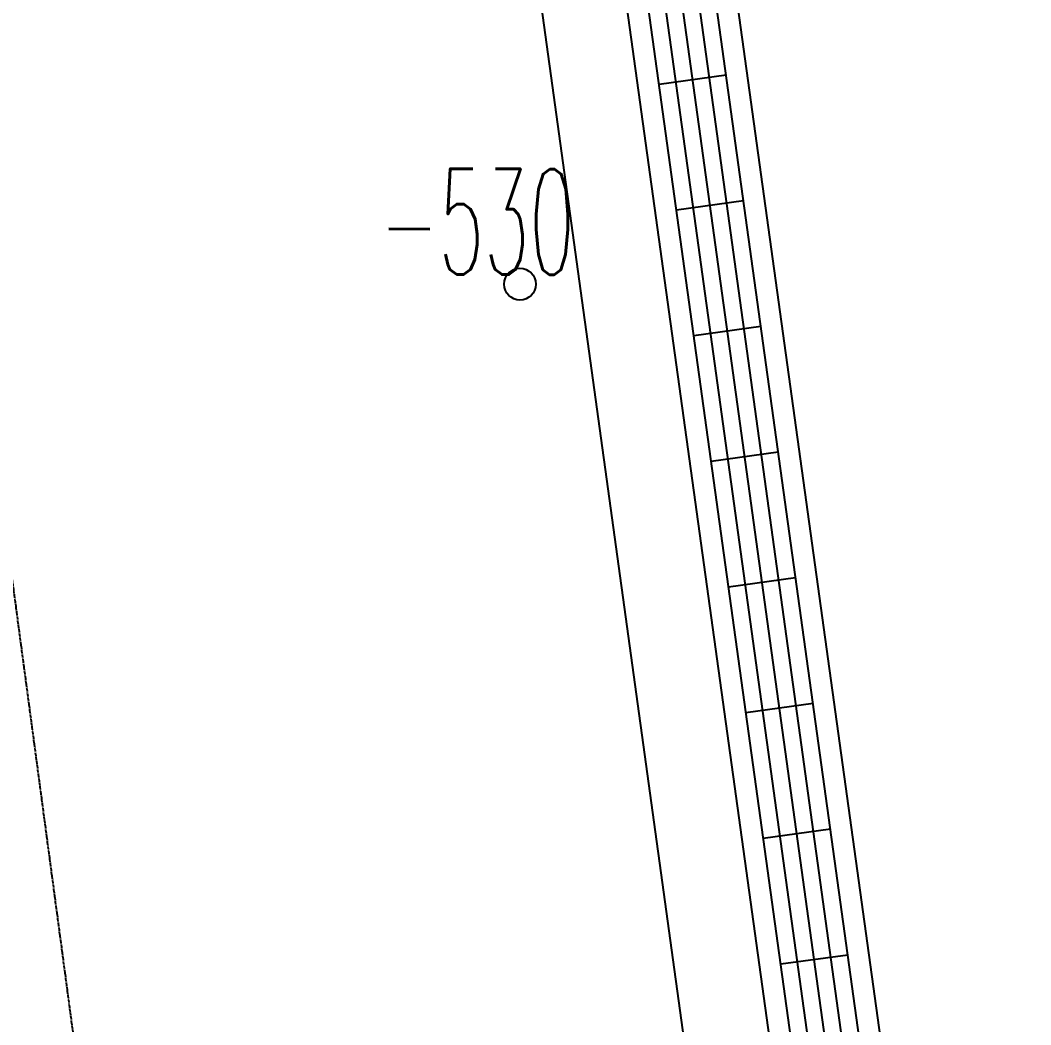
# Model space of a CAD drawing. Header units: millimetres. Extents: x 5204 to 163252, y 3613 to 115772.
# Drawn here: x 92173 to 96952, y 42576 to 47326 of the extents above; entities that cross this region are included whole.
import ezdxf

# ---------------------------------------------------------------- set-up
doc = ezdxf.new("R2010")
doc.units = ezdxf.units.MM
doc.header["$LTSCALE"] = 0.2
doc.linetypes.add('CENTER', pattern=[50.8, 31.75, -6.35, 6.35, -6.35])
doc.layers.add('0-1', color=7, linetype='Continuous')
doc.layers.add('A_通芯', color=8, linetype='Continuous', plot=False)
doc.styles.get("Standard").update_dxf_attribs({"font": 'simplex.shx', "width": 0.8, "height": 700, "bigfont": 'extfont2.shx'})

msp = doc.modelspace()

# ---------------------------------------------------------------- linework, layer by layer
at = {"layer": '0-1', "color": 7, "linetype": 'Continuous'}
for p, q in [((96694, 37332.4), (94134.6, 55867.4)), ((96773.2, 37343.3), (94213.9, 55878.4)), ((96852.5, 37354.3), (94293.1, 55889.3)), ((96951.6, 37368), (94392.2, 55903)), ((96436.4, 37296.9), (93877.1, 55831.8)), ((96535.5, 37310.5), (93976.1, 55845.5)), ((96614.7, 37321.5), (94055.4, 55856.5)), ((95323.5, 42432.2), (93480.8, 55777.2)), ((95511.4, 47066.4), (95194.4, 47022.7)), ((95593.5, 46472.1), (95276.5, 46428.3)), ((95675.6, 45877.7), (95358.6, 45833.9)), ((95757.6, 45283.4), (95440.6, 45239.6)), ((95839.7, 44689), (95522.7, 44645.2)), ((95921.8, 44094.6), (95604.8, 44050.9)), ((96003.8, 43500.3), (95686.8, 43456.5)), ((96085.9, 42905.9), (95768.9, 42862.2))]:
    msp.add_line(p, q, dxfattribs=at)
msp.add_circle((94536, 46078), 75, dxfattribs=at)
at = {"layer": 'A_通芯', "linetype": 'CENTER', "ltscale": 2}
msp.add_line((84645.3, 100555.8), (94099.4, 30022.3), dxfattribs=at)

# ---------------------------------------------------------------- texts
at = {"layer": '0-1', "color": 7, "width": 0.5}
msp.add_text('-530', height=500, rotation=359.84, dxfattribs=at).set_placement((93872.8, 46124.7))

doc.saveas('drawing.dxf')
